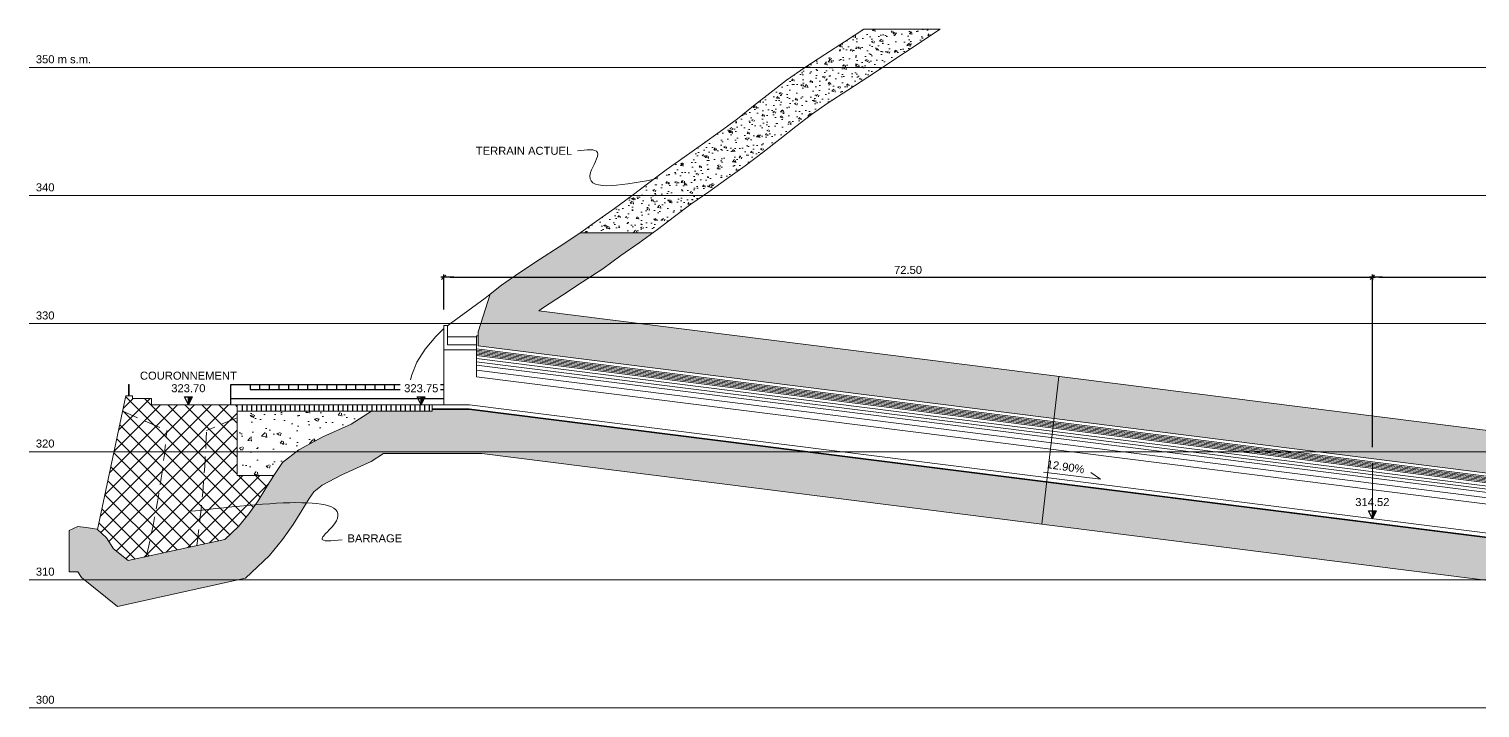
# Model space of a CAD drawing. Extents: x 62300 to 63243, y 108404 to 108784.
# Drawn here: x 62942.6 to 63055.9, y 108702.3 to 108755.3 of the extents above; entities that cross this region are included whole.
import ezdxf
from ezdxf.enums import TextEntityAlignment as Align

# ---------------------------------------------------------------- set-up
doc = ezdxf.new("R2010")
doc.units = 0
doc.header["$MEASUREMENT"] = 0
doc.linetypes.add('NASCOSTA', pattern=[9.525, 6.35, -3.175])
doc.layers.add('BORDI TRATTEGGI', color=5, linetype='Continuous', plot=False)
for name, color, linetype in [('coordinate', 2, 'Continuous'), ('Dime', 6, 'Continuous'), ('LIN010CO', 2, 'Continuous'), ('LIN018CO', 6, 'Continuous'), ('LIN018TR', 6, 'NASCOSTA'), ('LIN025CO', 7, 'Continuous'), ('LIN035CO', 1, 'Continuous'), ('LIN050CO', 3, 'Continuous'), ('TEXT035', 1, 'Continuous'), ('Tratteggi', 2, 'Continuous')]:
    doc.layers.add(name, color=color, linetype=linetype)
doc.styles.add('ARIAL', font='arial.ttf')
doc.linetypes.add('ROCK', pattern='A,0.25,-0.18,["<",Standard,S=0.18,R=90,X=0,Y=-0.09],0,["-",Standard,S=0.18,R=45,X=-0.111213,Y=-0.238491],0.25', length=0.68)
doc.dimstyles.new('BO1', dxfattribs={"dimscale": 2.5, "dimtxt": 0.25, "dimasz": 0.2, "dimexe": 0, "dimexo": 0.5, "dimgap": 0.1, "dimtad": 1, "dimzin": 0, "dimdsep": 46, "dimtxsty": 'ARIAL', "dimblk1": 'LINE', "dimblk2": 'LINE', "dimsah": 1, "dimcen": 2.5, "dimclrd": 256, "dimclre": 256, "dimclrt": 1, "dimadec": 0, "dimazin": 0, "dimtfac": 1, "dimtmove": 2, "dimatfit": 3, "dimldrblk": 'LINE', "dimfxl": 1, "dimtvp": 1, "dimtolj": 1, "dimtzin": 0, "dimarcsym": 0})
pattern_1 = [(50, (463.7219, 0), (1.434520365, -0.12550427), [0.15, -1.65]), (355, (463.7219, 0), (-0.277502667, 1.504384267), [0.12, -1.32]), (100.4514, (463.8414, -0.0105), (1.157018763, 1.378879084), [0.12748038, -1.402284224]), (46.1842, (463.7219, 0.4), (2.134482097, -0.331038029), [0.225, -2.475]), (96.6356, (463.8998, 0.3724), (1.86932541, 1.948235742), [0.191220576, -2.103426]), (351.1842, (463.722, 0.4), (1.86932389, 1.9482372), [0.18, -1.98]), (21, (463.9219, 0.3), (1.193814104, -0.805237781), [0.15, -1.65]), (326, (463.9219, 0.3), (0.486630664, 1.45030009), [0.12, -1.32]), (71.4514, (464.0214, 0.2329), (1.680445257, 0.645060993), [0.12748038, -1.402284224]), (37.5, (463.7219, 0), (0.0243197106, 0.6657877077), [0, -1.304, 0, -1.34, 0, -1.325]), (7.5, (463.7219, 0), (0.526139075, 0.7888234238), [0, -0.764, 0, -1.274, 0, -0.505]), (327.5, (463.2759, 0), (1.0676448723, -0.0451097435), [0, -0.5, 0, -1.56, 0, -2.07]), (317.5, (463.0759, 0), (1.166372339, 0.200209965), [0, -0.65, 0, -1.036, 0, -1.47])]

# ---------------------------------------------------------------- blocks, each defined once
blk = doc.blocks.new('LIVELLI1')
at = {"layer": 'LIN018CO'}
blk.add_solid([(0, 0.25), (0, 0), (0.125, 0.25)], dxfattribs=at)
at = {"layer": 'LIN035CO'}
for p, q in [((-0.125, 0.25), (0.125, 0.25)), ((0, 0), (-0.125, 0.25)), ((0, 0), (0, 0.25)), ((0, 0), (0.125, 0.25))]:
    blk.add_line(p, q, dxfattribs=at)
at = {"layer": 'TEXT035', "style": 'ARIAL'}
blk.add_attdef('VALORE', text='', height=0.25, dxfattribs=at).set_placement((0, 0.395), align=Align.CENTER)
blk = doc.blocks.new('LINE')
for p, q in [((-1.6, 0), (0.45, 0)), ((0, 0.45), (0, -0.45))]:
    blk.add_line(p, q)
at = {"color": 3}
blk.add_line((-0.32, -0.32), (0.32, 0.32), dxfattribs=at)
blk = doc.blocks.new('*D71')
at = {"layer": 'Defpoints', "color": 0, "lineweight": 0, "transparency": 16777216}
for p in [(63047.52, 108735.96), (62975, 108732.2), (63047.52, 108721.45)]:
    blk.add_point(p, dxfattribs=at)
at = {"layer": 'Dime', "lineweight": -2, "transparency": 16777216}
for p, q in [((62975, 108733.45), (62975, 108735.96)), ((62975.5, 108735.96), (63047.02, 108735.96)), ((63047.52, 108722.7), (63047.52, 108735.96))]:
    blk.add_line(p, q, dxfattribs=at)
at = {"layer": 'Dime', "lineweight": -2, "transparency": 16777216, "xscale": 0.5, "yscale": 0.5, "zscale": 0.5, "rotation": 180}
blk.add_blockref('LINE', (62975, 108735.96), dxfattribs=at)
at = {"layer": 'Dime', "lineweight": -2, "transparency": 16777216, "xscale": 0.5, "yscale": 0.5, "zscale": 0.5}
blk.add_blockref('LINE', (63047.52, 108735.96), dxfattribs=at)
at = {"layer": 'Dime', "color": 1, "lineweight": 0, "transparency": 16777216, "insert": (63011.26, 108736.53), "char_height": 0.625, "attachment_point": 5, "style": 'ARIAL'}
blk.add_mtext('\\A1;72.50', dxfattribs=at)
blk = doc.blocks.new('*D72')
at = {"layer": 'Defpoints', "color": 0, "lineweight": 0, "transparency": 16777216}
for p in [(63083.36, 108735.96), (63047.52, 108721.45), (63083.36, 108716.93)]:
    blk.add_point(p, dxfattribs=at)
at = {"layer": 'Dime', "lineweight": -2, "transparency": 16777216}
for p, q in [((63047.52, 108722.7), (63047.52, 108735.96)), ((63048.02, 108735.96), (63082.86, 108735.96)), ((63083.36, 108718.18), (63083.36, 108735.96))]:
    blk.add_line(p, q, dxfattribs=at)
at = {"layer": 'Dime', "lineweight": -2, "transparency": 16777216, "xscale": 0.5, "yscale": 0.5, "zscale": 0.5, "rotation": 180}
blk.add_blockref('LINE', (63047.52, 108735.96), dxfattribs=at)
at = {"layer": 'Dime', "lineweight": -2, "transparency": 16777216, "xscale": 0.5, "yscale": 0.5, "zscale": 0.5}
blk.add_blockref('LINE', (63083.36, 108735.96), dxfattribs=at)
at = {"layer": 'Dime', "color": 1, "lineweight": 0, "transparency": 16777216, "insert": (63065.44, 108736.53), "char_height": 0.625, "attachment_point": 5, "style": 'ARIAL'}
blk.add_mtext('\\A1;35.85 R=20.00', dxfattribs=at)

msp = doc.modelspace()

# ---------------------------------------------------------------- hatches: boundary and pattern name
at = {"layer": 'LIN010CO', "lineweight": 0}
h = msp.add_hatch(dxfattribs=at)
h.set_pattern_fill('AR-CONC', color=256, scale=0.2, style=0)
h.set_pattern_definition(pattern_1)
h.paths.add_polyline_path([(63013.7575, 108755.3396), (63007.8003, 108755.3396), (63006.3003, 108754.3396), (63004.7603, 108753.3396), (63003.2003, 108752.3396), (63009.2575, 108752.3396)])
h.paths.add_polyline_path([(63005.035, 108749.5906), (63006.5518, 108750.5628), (63008.1167, 108751.579), (63009.2575, 108752.3396), (63003.2003, 108752.3396), (63001.7603, 108751.3396), (63000.4603, 108750.3396), (62999.2003, 108749.3396), (62997.9403, 108748.3396), (62996.6003, 108747.3396), (62995.2003, 108746.3396), (62993.7903, 108745.3396), (62992.3703, 108744.3396), (62991.0303, 108743.3396), (62989.7303, 108742.3396), (62995.2694, 108742.3396), (62995.6974, 108742.641), (62997.1164, 108743.6474), (62998.549, 108744.6706), (62999.956, 108745.7207), (63001.2545, 108746.7512), (63002.4949, 108747.7356), (63003.7112, 108748.6713)])
h.paths.add_polyline_path([(62994.3101, 108741.664), (62995.2694, 108742.3396), (62989.7303, 108742.3396), (62988.3403, 108741.3396), (62986.9203, 108740.3396), (62985.6771, 108739.4387), (62991.3564, 108739.4387), (62991.7031, 108739.6881), (62993.0259, 108740.7057)])
h = msp.add_hatch(dxfattribs=at)
h.set_pattern_fill('AR-CONC', color=256, scale=0.2, style=0)
h.set_pattern_definition(pattern_1)
h.paths.add_polyline_path([(62990.3198, 108732.3396), (62977.8999, 108732.3396), (62977.6994, 108731.6996), (62977.6994, 108730.5996), (63022.6655, 108724.9323), (63023.0475, 108728.2147)])
h.paths.add_polyline_path([(62982.4177, 108733.3355), (62982.8011, 108733.6017), (62984.2741, 108734.5708), (62985.8241, 108735.5708), (62987.4188, 108736.62), (62988.8412, 108737.6507), (62990.2565, 108738.6474), (62991.3564, 108739.4387), (62985.6771, 108739.4387), (62985.5403, 108739.3396), (62984.0203, 108738.3396), (62982.4703, 108737.3396), (62980.9503, 108736.3396), (62979.5103, 108735.3396), (62978.6175, 108734.631), (62977.8999, 108732.3396), (62990.3198, 108732.3396)])
edge = h.paths.add_edge_path()
edge.add_line((63022.0874, 108719.9656), (63003.2515, 108722.3396))
edge.add_line((63003.2515, 108722.3396), (62963.4951, 108722.3396))
edge.add_line((62963.4951, 108722.3396), (62962.4199, 108721.4996))
edge.add_line((62962.4199, 108721.4996), (62961.7399, 108720.4996))
edge.add_line((62961.7399, 108720.4996), (62961.1099, 108719.4996))
edge.add_line((62961.1099, 108719.4996), (62960.4999, 108718.4996))
edge.add_line((62960.4999, 108718.4996), (62960.2388, 108718.137))
edge.add_spline(control_points=[(62960.2388, 108718.137), (62961.7977, 108718.2553), (62963.1766, 108718.3048), (62964.2107, 108718.2222)], knot_values=[7.43872865, 7.43872865, 7.43872865, 7.43872865, 10.22158152, 10.22158152, 10.22158152, 10.22158152], degree=3, periodic=0)
edge.add_line((62964.2107, 108718.2222), (62964.5049, 108718.6892))
edge.add_line((62964.5049, 108718.6892), (62964.8617, 108719.2139))
edge.add_line((62964.8617, 108719.2139), (62965.5096, 108719.72))
edge.add_line((62965.5096, 108719.72), (62967.0342, 108720.5354))
edge.add_line((62967.0342, 108720.5354), (62969.3436, 108721.5851))
edge.add_line((62969.3436, 108721.5851), (62970.3089, 108722.1951))
edge.add_line((62970.3089, 108722.1951), (62977.9716, 108722.1951))
edge.add_line((62977.9716, 108722.1951), (63021.7053, 108716.6831))
edge.add_line((63021.7053, 108716.6831), (63022.0874, 108719.9656))
h.paths.add_polyline_path([(62976.9889, 108725.6496), (62974.0957, 108725.6496), (62974.0957, 108725.4996), (62969.3522, 108725.4996), (62967.7699, 108724.4996), (62965.5699, 108723.4996), (62963.6999, 108722.4996), (62963.4951, 108722.3396), (63003.2515, 108722.3396)])
edge = h.paths.add_edge_path()
edge.add_line((62963.2552, 108716.6711), (62963.9185, 108717.7584))
edge.add_line((62963.9185, 108717.7584), (62964.2107, 108718.2222))
edge.add_spline(control_points=[(62964.2107, 108718.2222), (62963.1766, 108718.3048), (62961.7977, 108718.2553), (62960.2388, 108718.137)], knot_values=[7.43872865, 7.43872865, 7.43872865, 7.43872865, 10.22158152, 10.22158152, 10.22158152, 10.22158152], degree=3, periodic=0)
edge.add_line((62960.2388, 108718.137), (62959.7799, 108717.4996))
edge.add_line((62959.7799, 108717.4996), (62958.9699, 108716.4996))
edge.add_line((62958.9699, 108716.4996), (62957.9099, 108715.4996))
edge.add_line((62957.9099, 108715.4996), (62950.3599, 108713.8405))
edge.add_line((62950.3599, 108713.8405), (62949.2135, 108714.7634))
edge.add_line((62949.2135, 108714.7634), (62948.6637, 108715.6273))
edge.add_line((62948.6637, 108715.6273), (62947.9372, 108716.2949))
edge.add_line((62947.9372, 108716.2949), (62947.0733, 108716.4323))
edge.add_line((62947.0733, 108716.4323), (62946.4199, 108716.4996))
edge.add_line((62946.4199, 108716.4996), (62945.7472, 108716.1979))
edge.add_line((62945.7472, 108716.1979), (62945.7472, 108712.9669))
edge.add_line((62945.7472, 108712.9669), (62946.4399, 108712.9669))
edge.add_line((62946.4399, 108712.9669), (62946.7177, 108712.5304))
edge.add_line((62946.7177, 108712.5304), (62946.9547, 108712.3396))
edge.add_line((62946.9547, 108712.3396), (62958.9261, 108712.3396))
edge.add_line((62958.9261, 108712.3396), (62959.5123, 108712.4684))
edge.add_line((62959.5123, 108712.4684), (62961.3984, 108714.2477))
edge.add_line((62961.3984, 108714.2477), (62962.4067, 108715.4926))
edge.add_line((62962.4067, 108715.4926), (62963.2552, 108716.6711))
h.paths.add_polyline_path([(62958.9261, 108712.3396), (62946.9547, 108712.3396), (62949.5218, 108710.2731)])
h = msp.add_hatch(dxfattribs=at)
h.set_pattern_fill('AR-CONC', color=256, scale=0.2, style=0)
h.set_pattern_definition(pattern_1)
h.paths.add_polyline_path([(63077.2482, 108721.3836), (63069.663, 108722.3396), (63043.2369, 108722.3396), (63077.2482, 108718.053)])
h.paths.add_polyline_path([(63023.0475, 108728.2147), (63022.6655, 108724.9323), (63043.2369, 108722.3396), (63069.663, 108722.3396)])
h.paths.add_polyline_path([(63077.2482, 108712.3396), (63056.1686, 108712.3396), (63077.2482, 108709.6828)])
h.paths.add_polyline_path([(63077.2482, 108713.0134), (63022.0874, 108719.9656), (63021.7053, 108716.6831), (63056.1686, 108712.3396), (63077.2482, 108712.3396)])
at = {"layer": 'LIN018CO', "lineweight": 0}
h = msp.add_hatch(dxfattribs=at)
h.set_pattern_fill('AR-CONC', color=256, scale=0.35, style=0)
h.set_pattern_definition([(50, (463.722, 0), (2.51041064, -0.219632472), [0.2625, -2.8875]), (355, (463.722, 0), (-0.48562967, 2.63267247), [0.21, -2.31]), (100.4514, (463.931, -0.0183), (2.024782836, 2.413038397), [0.223090665, -2.45399739]), (46.1842, (463.722, 0.7), (3.73534367, -0.57931655), [0.39375, -4.33125]), (96.6356, (464.033, 0.6517), (3.27131947, 3.40941255), [0.33463601, -3.6809955]), (351.1842, (463.722, 0.7), (3.27131681, 3.4094151), [0.315, -3.465]), (21, (464.072, 0.525), (2.089174682, -1.409166117), [0.2625, -2.8875]), (326, (464.072, 0.525), (0.85160366, 2.53802516), [0.21, -2.31]), (71.4514, (464.246, 0.4076), (2.9407792, 1.12885674), [0.223090665, -2.45399739]), (37.5, (463.7219, 0), (0.0425594936, 1.1651284884), [0, -2.282, 0, -2.345, 0, -2.31875]), (7.5, (463.7219, 0), (0.920743381, 1.380440992), [0, -1.337, 0, -2.2295, 0, -0.88375]), (327.5, (462.9414, 0), (1.8683785266, -0.078942051), [0, -0.875, 0, -2.73, 0, -3.6225]), (317.5, (462.5914, 0), (2.041151593, 0.350367438), [0, -1.1375, 0, -1.813, 0, -2.5725])])
h.paths.add_polyline_path([(62958.8835, 108725.4996), (62969.3522, 108725.4996), (62963.6999, 108722.4996), (62962.4199, 108721.4996), (62961.7399, 108720.4996), (62958.8835, 108720.4996)])
at = {"layer": 'Tratteggi'}
h = msp.add_hatch(dxfattribs=at)
h.set_pattern_fill('ANSI37', color=256, scale=7.5, style=0)
h.set_pattern_definition([(45, (463.7219, 0), (-0.6629126074, 0.6629126074), []), (135, (463.7219, 0), (-0.6629126074, -0.6629126074), [])])
h.paths.add_polyline_path([(62958.8835, 108725.9996), (62952.19, 108725.9996), (62952.19, 108726.4996), (62950.69, 108726.4996), (62950.69, 108726.6996), (62950.19, 108726.6996), (62949.9346, 108725.4996), (62953.3838, 108723.9996, -0.00595827), (62953.2129, 108722.3396), (62956.4072, 108722.3396, 0.00442751), (62956.4837, 108723.9996), (62958.8835, 108724.9996)])
h.paths.add_polyline_path([(62953.3838, 108723.9996), (62949.9346, 108725.4996), (62949.262, 108722.3396), (62953.2129, 108722.3396, 0.00595827)])
h.paths.add_polyline_path([(62958.8835, 108724.9996), (62956.4837, 108723.9996, -0.00442751), (62956.4072, 108722.3396), (62958.8835, 108722.3396)])
h.paths.add_polyline_path([(62961.7399, 108720.4996), (62958.8835, 108720.4996), (62958.8835, 108722.3396), (62956.4072, 108722.3396, -0.01960244), (62955.716, 108715.0175), (62957.9099, 108715.4996), (62958.9699, 108716.4996), (62959.7799, 108717.4996), (62960.4999, 108718.4996), (62961.1099, 108719.4996)])
h.paths.add_polyline_path([(62956.4072, 108722.3396), (62953.2129, 108722.3396, -0.02970838), (62951.7744, 108714.1514), (62955.716, 108715.0175, 0.01960244)])
h.paths.add_polyline_path([(62953.2129, 108722.3396), (62949.262, 108722.3396), (62947.9692, 108716.2655), (62948.6637, 108715.6273), (62949.2135, 108714.7634), (62950.3599, 108713.8405), (62951.7744, 108714.1514, 0.02970838)])

# ---------------------------------------------------------------- linework, layer by layer
at = {"layer": 'BORDI TRATTEGGI', "lineweight": 0, "ltscale": 2}
for p, q in [((62985.6771, 108739.4387), (62991.3564, 108739.4387)), ((63023.0475, 108728.2147), (63021.7053, 108716.6831))]:
    msp.add_line(p, q, dxfattribs=at)
at = {"layer": 'BORDI TRATTEGGI', "lineweight": 0, "ltscale": 2, "flags": 128}
for points in [[(63092.8754, 108719.414), (62982.4177, 108733.3355), (62982.8011, 108733.6017), (62984.2741, 108734.5708), (62985.8241, 108735.5708), (62987.4188, 108736.62), (62988.8412, 108737.6507), (62990.2565, 108738.6474), (62991.7031, 108739.6881), (62993.0259, 108740.7057), (62994.3101, 108741.664), (62995.6974, 108742.641), (62997.1164, 108743.6474), (62998.549, 108744.6706), (62999.956, 108745.7207), (63001.2545, 108746.7512), (63002.4949, 108747.7356), (63003.7112, 108748.6713), (63005.035, 108749.5906), (63006.5518, 108750.5628), (63008.1167, 108751.579), (63013.7575, 108755.3396), (63007.8003, 108755.3396)], [(62945.7472, 108716.1979), (62945.7472, 108712.9669), (62946.4399, 108712.9669), (62946.7177, 108712.5304), (62949.5218, 108710.2731), (62959.5123, 108712.4684), (62961.3984, 108714.2477), (62962.4067, 108715.4926), (62963.2552, 108716.6711), (62963.9185, 108717.7584), (62964.5049, 108718.6892), (62964.8617, 108719.2139), (62965.5096, 108719.72), (62967.0342, 108720.5354), (62969.3436, 108721.5851), (62970.3089, 108722.1951), (62977.9716, 108722.1951), (63092.8606, 108707.7151)]]:
    msp.add_lwpolyline(points, dxfattribs=at)
at = {"layer": 'Dime', "linetype": 'Continuous', "lineweight": 0}
for p, q in [((62950.39, 108726.6996), (62950.39, 108727.5996)), ((62950.39, 108727.5996), (62950.44, 108727.5996)), ((62950.39, 108726.8996), (62950.44, 108726.8996)), ((62950.44, 108726.6996), (62950.44, 108727.5996))]:
    msp.add_line(p, q, dxfattribs=at)
at = {"layer": 'LIN010CO', "linetype": 'Continuous', "lineweight": 0}
for p, q in [((62942.6182, 108752.3396), (63140.1182, 108752.3396)), ((62942.6182, 108742.3396), (63140.1182, 108742.3396)), ((62942.6182, 108732.3396), (63140.1182, 108732.3396)), ((62974.0957, 108725.6996), (62976.992, 108725.6996)), ((62942.6182, 108722.3396), (63140.1182, 108722.3396)), ((62942.6182, 108712.3396), (63099.7813, 108712.3396)), ((62942.6182, 108702.3396), (63140.1182, 108702.3396))]:
    msp.add_line(p, q, dxfattribs=at)
at = {"layer": 'LIN010CO', "linetype": 'Continuous', "lineweight": 0, "flags": 128}
for points in [[(62972.3951, 108727.9554), (62972.5222, 108728.3396), (62972.9152, 108729.3396), (62973.5439, 108730.3396), (62974.3927, 108731.3396), (62974.9994, 108731.9492)], [(62977.5522, 108730.3661), (62977.5522, 108730.3661), (63093.3662, 108715.7696), (63094.4532, 108715.7696)], [(62976.992, 108725.6996), (63093.0712, 108711.0696), (63100.7932, 108711.0696), (63121.445, 108713.5896)]]:
    msp.add_lwpolyline(points, dxfattribs=at)
at = {"layer": 'LIN018CO', "lineweight": 0, "ltscale": 2}
for p, q in [((63093.2042, 108715.5884), (62977.5522, 108730.1645)), ((63093.1979, 108715.4884), (62977.5522, 108730.0638)), ((63093.1916, 108715.3884), (62977.5522, 108729.963)), ((63093.1853, 108715.2884), (62977.5522, 108729.8622)), ((63093.1696, 108715.0384), (62977.5522, 108729.6102)), ((63093.154, 108714.7884), (62977.5522, 108729.3582)), ((63093.1383, 108714.5384), (62977.5522, 108729.1062)), ((63093.1132, 108714.1384), (62977.5522, 108728.7031))]:
    msp.add_line(p, q, dxfattribs=at)
at = {"layer": 'LIN018CO'}
for p, q in [((62958.3835, 108727.5996), (62971.6058, 108727.5996)), ((62958.3835, 108726.4996), (62958.3835, 108727.5996)), ((62959.8835, 108727.5996), (62959.8835, 108727.1996)), ((62959.8835, 108727.1996), (62971.6058, 108727.1996)), ((62959.9014, 108727.1996), (62959.9014, 108727.5996)), ((62960.6514, 108727.1996), (62960.6514, 108727.5996)), ((62961.4014, 108727.1996), (62961.4014, 108727.5996)), ((62962.1514, 108727.1996), (62962.1514, 108727.5996)), ((62962.9014, 108727.1996), (62962.9014, 108727.5996)), ((62963.6514, 108727.1996), (62963.6514, 108727.5996)), ((62964.4014, 108727.1996), (62964.4014, 108727.5996)), ((62965.1514, 108727.1996), (62965.1514, 108727.5996)), ((62965.9014, 108727.1996), (62965.9014, 108727.5996)), ((62966.6514, 108727.1996), (62966.6514, 108727.5996)), ((62967.4014, 108727.1996), (62967.4014, 108727.5996)), ((62968.1514, 108727.1996), (62968.1514, 108727.5996)), ((62968.9014, 108727.1996), (62968.9014, 108727.5996)), ((62969.6514, 108727.1996), (62969.6514, 108727.5996)), ((62970.4014, 108727.1996), (62970.4014, 108727.5996)), ((62971.1514, 108727.1996), (62971.1514, 108727.5996)), ((62974.7523, 108727.5996), (62974.9994, 108727.5996)), ((62974.7523, 108727.1996), (62974.9994, 108727.1996)), ((62958.3835, 108726.4996), (62974.9994, 108726.4996)), ((62958.3835, 108725.9996), (62958.3835, 108726.4996)), ((62959.2766, 108725.4996, 0.0161), (62959.2766, 108725.9996, 0.0161)), ((62959.6516, 108725.4996, 0.0161), (62959.6516, 108725.9996, 0.0161)), ((62960.0266, 108725.4996, 0.0161), (62960.0266, 108725.9996, 0.0161)), ((62960.4016, 108725.4996, 0.0161), (62960.4016, 108725.9996, 0.0161)), ((62960.7766, 108725.4996, 0.0161), (62960.7766, 108725.9996, 0.0161)), ((62961.1516, 108725.4996, 0.0161), (62961.1516, 108725.9996, 0.0161)), ((62961.5266, 108725.4996, 0.0161), (62961.5266, 108725.9996, 0.0161)), ((62961.9016, 108725.4996, 0.0161), (62961.9016, 108725.9996, 0.0161)), ((62962.2766, 108725.4996, 0.0161), (62962.2766, 108725.9996, 0.0161)), ((62962.6516, 108725.4996, 0.0161), (62962.6516, 108725.9996, 0.0161)), ((62963.0266, 108725.4996, 0.0161), (62963.0266, 108725.9996, 0.0161)), ((62963.4016, 108725.4996, 0.0161), (62963.4016, 108725.9996, 0.0161)), ((62963.7766, 108725.4996, 0.0161), (62963.7766, 108725.9996, 0.0161)), ((62964.1516, 108725.4996, 0.0161), (62964.1516, 108725.9996, 0.0161)), ((62964.5266, 108725.4996, 0.0161), (62964.5266, 108725.9996, 0.0161)), ((62964.9016, 108725.4996, 0.0161), (62964.9016, 108725.9996, 0.0161)), ((62965.2766, 108725.4996, 0.0161), (62965.2766, 108725.9996, 0.0161)), ((62965.6516, 108725.4996, 0.0161), (62965.6516, 108725.9996, 0.0161)), ((62966.0266, 108725.4996, 0.0161), (62966.0266, 108725.9996, 0.0161)), ((62966.4016, 108725.4996, 0.0161), (62966.4016, 108725.9996, 0.0161)), ((62966.7766, 108725.4996, 0.0161), (62966.7766, 108725.9996, 0.0161)), ((62967.1516, 108725.4996, 0.0161), (62967.1516, 108725.9996, 0.0161)), ((62967.5266, 108725.4996, 0.0161), (62967.5266, 108725.9996, 0.0161)), ((62967.9016, 108725.4996, 0.0161), (62967.9016, 108725.9996, 0.0161)), ((62968.2766, 108725.4996, 0.0161), (62968.2766, 108725.9996, 0.0161)), ((62968.6516, 108725.4996, 0.0161), (62968.6516, 108725.9996, 0.0161)), ((62969.0266, 108725.4996, 0.0161), (62969.0266, 108725.9996, 0.0161)), ((62969.4016, 108725.4996, 0.0161), (62969.4016, 108725.9996, 0.0161)), ((62969.7766, 108725.4996, 0.0161), (62969.7766, 108725.9996, 0.0161)), ((62970.1516, 108725.4996, 0.0161), (62970.1516, 108725.9996, 0.0161)), ((62970.5266, 108725.4996, 0.0161), (62970.5266, 108725.9996, 0.0161)), ((62970.9016, 108725.4996, 0.0161), (62970.9016, 108725.9996, 0.0161)), ((62971.2766, 108725.4996, 0.0161), (62971.2766, 108725.9996, 0.0161)), ((62971.6516, 108725.4996, 0.0161), (62971.6516, 108725.9996, 0.0161)), ((62972.0266, 108725.4996, 0.0161), (62972.0266, 108725.9996, 0.0161)), ((62972.4016, 108725.4996, 0.0161), (62972.4016, 108725.9996, 0.0161)), ((62972.7766, 108725.4996, 0.0161), (62972.7766, 108725.9996, 0.0161)), ((62973.1516, 108725.4996, 0.0161), (62973.1516, 108725.9996, 0.0161)), ((62973.5266, 108725.4996, 0.0161), (62973.5266, 108725.9996, 0.0161)), ((62973.9016, 108725.4996, 0.0161), (62973.9016, 108725.9996, 0.0161))]:
    msp.add_line(p, q, dxfattribs=at)
at = {"layer": 'LIN018CO', "lineweight": 0, "ltscale": 2, "flags": 128}
msp.add_lwpolyline([(62977.5522, 108730.2653), (63093.3599, 108715.6696), (63094.4235, 108715.6696)], dxfattribs=at)
at = {"layer": 'LIN018CO', "lineweight": 0}
for points in [[(62985.4375, 108745.8259, 649.764), (62987.0066, 108745.7052, 649.764), (62986.4635, 108744.1361, 649.764), (62991.3518, 108743.593, 649.764)], [(62967.0686, 108715.4574, 649.764), (62965.4995, 108715.5781, 649.764), (62966.0427, 108716.2082, 649.764), (62955.2945, 108717.6903, 649.764)]]:
    msp.add_spline(points, degree=3, dxfattribs=at)
at = {"layer": 'LIN018TR', "lineweight": 0, "ltscale": 0.2}
for p, q in [((62949.9346, 108725.4996), (62953.3838, 108723.9996)), ((62958.8835, 108724.9996), (62956.4837, 108723.9996))]:
    msp.add_line(p, q, dxfattribs=at)
for centre, radius, start, end in [((62883.6498, 108730.3397), 70.0216, 346.632811, 354.804989), ((62862.7152, 108727.4901), 93.8334, 352.36149, 357.868169)]:
    msp.add_arc(centre, radius, start, end, dxfattribs=at)
at = {"layer": 'LIN025CO', "lineweight": 0}
for p, q in [((62974.9994, 108732.1996), (62974.9994, 108725.9996)), ((62974.9994, 108732.1996), (62975.2994, 108732.1996)), ((62975.2994, 108730.6996), (62975.2994, 108732.1996)), ((62977.5522, 108731.3936), (62977.6994, 108731.3936)), ((62974.9994, 108730.2996), (62977.5522, 108730.2996)), ((62977.5522, 108731.3069), (62975.2994, 108731.3069)), ((62975.2994, 108730.6996), (62977.5522, 108730.6996)), ((62958.8835, 108725.9996), (62974.0957, 108725.9996)), ((62974.0957, 108725.6496), (62974.0957, 108725.9996)), ((62974.0964, 108725.9996, -0.0282), (62977.0108, 108725.9996)), ((63047.518, 108717.1132), (63047.518, 108721.4472)), ((63021.8349, 108720.754), (63026.2868, 108720.1929)), ((63025.5459, 108720.7321), (63026.2868, 108720.1929))]:
    msp.add_line(p, q, dxfattribs=at)
at = {"layer": 'LIN025CO', "lineweight": 0, "ltscale": 2}
for p, q in [((62977.5522, 108731.3936), (62977.5522, 108730.2653)), ((62977.5522, 108730.2653), (62977.5522, 108728.1991)), ((63093.0818, 108713.6384), (62977.5522, 108728.1991))]:
    msp.add_line(p, q, dxfattribs=at)
at = {"layer": 'LIN025CO', "lineweight": 0, "flags": 128}
msp.add_lwpolyline([(62975.2994, 108732.1698), (62975.5303, 108732.3396), (62976.8903, 108733.3396), (62978.2503, 108734.3396), (62978.6175, 108734.631)], dxfattribs=at)
at = {"layer": 'LIN025CO', "lineweight": 0, "ltscale": 2, "flags": 128}
msp.add_lwpolyline([(62977.0108, 108725.9996), (63093.09, 108711.3696), (63100.7749, 108711.3696), (63121.4268, 108713.8896), (63121.598, 108713.8896)], dxfattribs=at)
at = {"layer": 'LIN035CO', "linetype": 'Continuous', "lineweight": 0}
msp.add_line((62969.3522, 108725.4996, 649.764), (62958.8835, 108725.4996), dxfattribs=at)
at = {"layer": 'LIN050CO', "linetype": 'ROCK', "lineweight": 0, "ltscale": 2}
for p, q in [((62977.6994, 108731.6996), (62978.6175, 108734.631)), ((62977.6994, 108730.5996), (62977.6994, 108731.6996)), ((63093.3819, 108716.0196), (62977.6994, 108730.5996)), ((62967.7699, 108724.4996), (62969.3522, 108725.4996)), ((62969.3522, 108725.4996), (62974.0957, 108725.4996)), ((62974.0957, 108725.4996), (62974.0957, 108725.6496)), ((62974.0957, 108725.6496), (62976.9889, 108725.6496)), ((62976.9889, 108725.6496), (63093.068, 108711.0196)), ((62963.6999, 108722.4996), (62965.5699, 108723.4996)), ((62965.5699, 108723.4996), (62967.7699, 108724.4996)), ((62962.4199, 108721.4996), (62963.6999, 108722.4996)), ((62961.7399, 108720.4996), (62962.4199, 108721.4996)), ((62961.1099, 108719.4996), (62961.7399, 108720.4996)), ((62960.4999, 108718.4996), (62961.1099, 108719.4996)), ((62959.7799, 108717.4996), (62960.4999, 108718.4996)), ((62958.9699, 108716.4996), (62959.7799, 108717.4996)), ((62945.7472, 108716.1979), (62946.4199, 108716.4996)), ((62946.4199, 108716.4996), (62947.0733, 108716.4323)), ((62947.0733, 108716.4323), (62947.9372, 108716.2949)), ((62947.9372, 108716.2949), (62948.6637, 108715.6273)), ((62948.6637, 108715.6273), (62949.2135, 108714.7634)), ((62950.3599, 108713.8405), (62957.9099, 108715.4996)), ((62957.9099, 108715.4996), (62958.9699, 108716.4996)), ((62949.2135, 108714.7634), (62950.3599, 108713.8405))]:
    msp.add_line(p, q, dxfattribs=at)
at = {"layer": 'LIN050CO', "linetype": 'Continuous', "lineweight": 0}
for p, q in [((62950.19, 108726.6996), (62947.9692, 108716.2655)), ((62950.19, 108726.6996), (62950.69, 108726.6996)), ((62950.69, 108726.6996, 649.764), (62950.69, 108726.4996, 649.764)), ((62950.69, 108726.4996), (62952.19, 108726.4996)), ((62952.19, 108726.4996), (62952.19, 108725.9996)), ((62952.19, 108725.9996), (62958.8835, 108725.9996)), ((62958.8835, 108720.4996), (62958.8835, 108725.9996)), ((62958.8835, 108720.4996), (62961.7399, 108720.4996))]:
    msp.add_line(p, q, dxfattribs=at)
at = {"layer": 'LIN050CO', "linetype": 'Continuous', "lineweight": 0, "flags": 128}
msp.add_lwpolyline([(62978.6175, 108734.631), (62979.5103, 108735.3396), (62980.9503, 108736.3396), (62982.4703, 108737.3396), (62984.0203, 108738.3396), (62985.5403, 108739.3396), (62986.9203, 108740.3396), (62988.3403, 108741.3396), (62989.7303, 108742.3396), (62991.0303, 108743.3396), (62992.3703, 108744.3396), (62993.7903, 108745.3396), (62995.2003, 108746.3396), (62996.6003, 108747.3396), (62997.9403, 108748.3396), (62999.2003, 108749.3396), (63000.4603, 108750.3396), (63001.7603, 108751.3396), (63003.2003, 108752.3396), (63004.7603, 108753.3396), (63006.3003, 108754.3396), (63007.8003, 108755.3396)], dxfattribs=at)

# ---------------------------------------------------------------- block references
at = {"xscale": 2.5, "yscale": 2.5, "zscale": 2.5}
for p, values in [((62955.063, 108725.9996, 649.764), {'VALORE': '323.70'}), ((62973.2492, 108725.9996, 0.0161), {'VALORE': '323.75'}), ((63047.518, 108717.1132), {'VALORE': '314.52'})]:
    msp.add_blockref('LIVELLI1', p, dxfattribs=at).add_auto_attribs(values)

# ---------------------------------------------------------------- texts
at = {"layer": 'coordinate', "color": 1, "style": 'ARIAL'}
msp.add_text('COURONNEMENT', height=0.625, dxfattribs=at).set_placement((62955.063, 108728.2814, 649.764), align=Align.MIDDLE)
at = {"layer": 'LIN035CO', "linetype": 'Continuous', "lineweight": 0, "style": 'ARIAL'}
msp.add_text('320', height=0.625, dxfattribs=at).set_placement((62943.1522, 108722.6682, 649.764))
at = {"layer": 'TEXT035', "style": 'ARIAL'}
for s, p in [('350 m s.m.', (62943.1522, 108752.6682, 649.764)), ('340', (62943.1522, 108742.6682, 649.764)), ('330', (62943.1522, 108732.6682, 649.764)), ('310', (62943.1522, 108712.6682, 649.764)), ('300', (62943.1522, 108702.6682, 649.764))]:
    msp.add_text(s, height=0.625, dxfattribs=at).set_placement(p)
for s, p in [('TERRAIN ACTUEL', (62985.032, 108745.5243)), ('BARRAGE', (62971.7576, 108715.2686))]:
    msp.add_text(s, height=0.625, dxfattribs=at).set_placement(p, align=Align.RIGHT)
msp.add_text('12.90%', height=0.625, rotation=351.650961, dxfattribs=at).set_placement((63022.057, 108721.0743))

# ---------------------------------------------------------------- dimensions: what is measured, and where the dimension line sits
at = {"layer": 'Dime', "lineweight": 0}
for base, p1, p2, text, picture, middle in [((63083.358, 108735.9619), (63047.518, 108721.4472), (63083.358, 108716.9301), '35.85 R=20.00', '*D72', (63065.438, 108736.5312)), ((63047.518, 108735.9619), (62974.9994, 108732.1996), (63047.518, 108721.4472), '72.50', '*D71', (63011.2587, 108736.531))]:
    dim = msp.add_linear_dim(base=base, p1=p1, p2=p2, text=text, dimstyle='BO1', dxfattribs=at)
    dim.commit()
    dim.dimension.update_dxf_attribs({"geometry": picture, "text_midpoint": middle})

doc.saveas('drawing.dxf')
